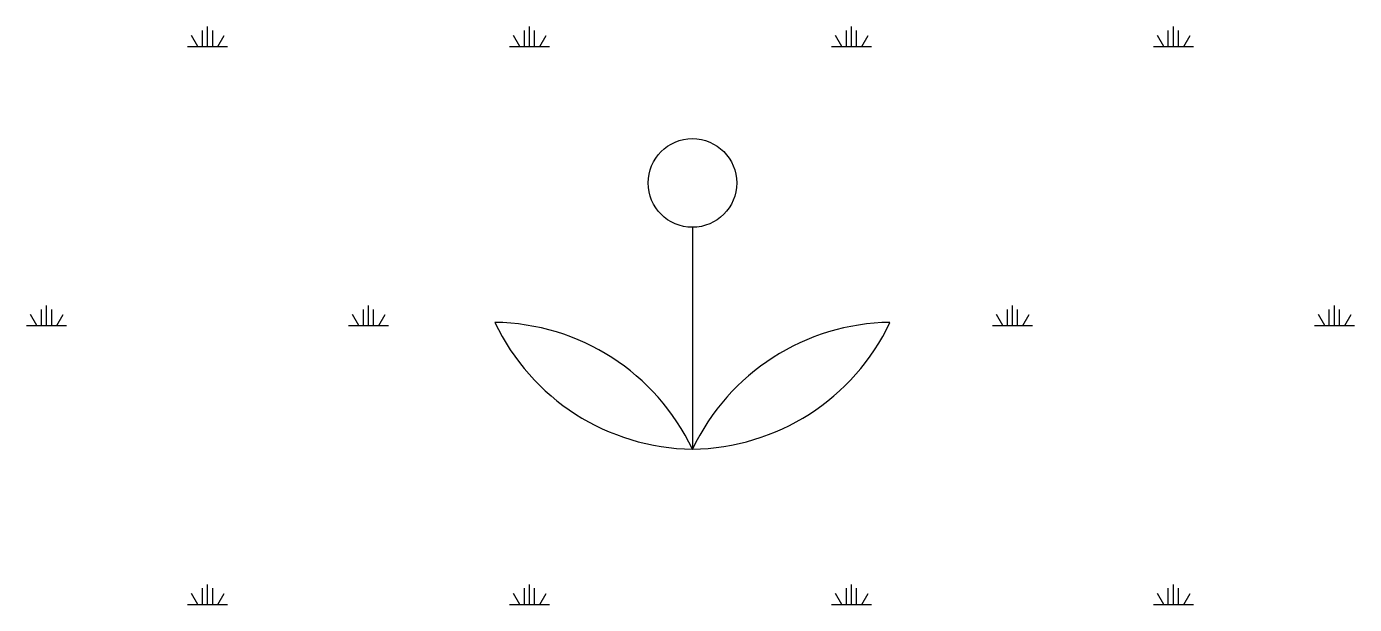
# Model space of a CAD drawing. Header units: metres. Extents: x 13.8 to 34.4, y 13 to 22.
import ezdxf

# ---------------------------------------------------------------- set-up
doc = ezdxf.new("R2010")
doc.units = ezdxf.units.M

# ---------------------------------------------------------------- blocks, each defined once
blk = doc.blocks.new('花卉')
blk.add_line((0, 8.61), (0, 0))
blk.add_circle((0, 10.33), 1.72)
for centre, start, end in [((0.11, 8.61), 205.39, 269.24), ((-7.78, -3.69), 25.39, 89.24), ((7.78, -3.69), 90.76, 154.61), ((-0.11, 8.61), 270.76, 334.61)]:
    blk.add_arc(centre, 8.61, start, end)

msp = doc.modelspace()

# ---------------------------------------------------------------- linework, layer by layer
for p, q in [((16.53, 21.65), (16.53, 21.9)), ((16.61, 21.65), (16.61, 21.96)), ((16.69, 21.65), (16.69, 21.9)), ((21.53, 21.65), (21.53, 21.9)), ((21.61, 21.65), (21.61, 21.96)), ((21.69, 21.65), (21.69, 21.9)), ((26.53, 21.65), (26.53, 21.9)), ((26.61, 21.65), (26.61, 21.96)), ((26.69, 21.65), (26.69, 21.9)), ((31.53, 21.65), (31.53, 21.9)), ((31.61, 21.65), (31.61, 21.96)), ((31.69, 21.65), (31.69, 21.9)), ((16.46, 21.65), (16.36, 21.82)), ((16.77, 21.65), (16.87, 21.82)), ((21.46, 21.65), (21.36, 21.82)), ((21.77, 21.65), (21.87, 21.82)), ((26.46, 21.65), (26.36, 21.82)), ((26.77, 21.65), (26.87, 21.82)), ((31.46, 21.65), (31.36, 21.82)), ((31.77, 21.65), (31.87, 21.82)), ((16.3, 21.65), (16.92, 21.65)), ((21.3, 21.65), (21.92, 21.65)), ((26.3, 21.65), (26.92, 21.65)), ((31.3, 21.65), (31.92, 21.65)), ((14.03, 17.32), (14.03, 17.57)), ((14.11, 17.32), (14.11, 17.63)), ((14.19, 17.32), (14.19, 17.57)), ((19.03, 17.32), (19.03, 17.57)), ((19.11, 17.32), (19.11, 17.63)), ((19.19, 17.32), (19.19, 17.57)), ((29.03, 17.32), (29.03, 17.57)), ((29.11, 17.32), (29.11, 17.63)), ((29.19, 17.32), (29.19, 17.57)), ((34.03, 17.32), (34.03, 17.57)), ((34.11, 17.32), (34.11, 17.63)), ((34.19, 17.32), (34.19, 17.57)), ((13.96, 17.32), (13.86, 17.49)), ((14.27, 17.32), (14.37, 17.49)), ((18.96, 17.32), (18.86, 17.49)), ((19.27, 17.32), (19.37, 17.49)), ((28.96, 17.32), (28.86, 17.49)), ((29.27, 17.32), (29.37, 17.49)), ((33.96, 17.32), (33.86, 17.49)), ((34.27, 17.32), (34.37, 17.49)), ((13.8, 17.32), (14.42, 17.32)), ((18.8, 17.32), (19.42, 17.32)), ((28.8, 17.32), (29.42, 17.32)), ((33.8, 17.32), (34.42, 17.32)), ((16.53, 12.99), (16.53, 13.24)), ((16.61, 12.99), (16.61, 13.3)), ((16.69, 12.99), (16.69, 13.24)), ((21.53, 12.99), (21.53, 13.24)), ((21.61, 12.99), (21.61, 13.3)), ((21.69, 12.99), (21.69, 13.24)), ((26.53, 12.99), (26.53, 13.24)), ((26.61, 12.99), (26.61, 13.3)), ((26.69, 12.99), (26.69, 13.24)), ((31.53, 12.99), (31.53, 13.24)), ((31.61, 12.99), (31.61, 13.3)), ((31.69, 12.99), (31.69, 13.24)), ((16.46, 12.99), (16.36, 13.16)), ((16.77, 12.99), (16.87, 13.16)), ((21.46, 12.99), (21.36, 13.16)), ((21.77, 12.99), (21.87, 13.16)), ((26.46, 12.99), (26.36, 13.16)), ((26.77, 12.99), (26.87, 13.16)), ((31.46, 12.99), (31.36, 13.16)), ((31.77, 12.99), (31.87, 13.16)), ((16.3, 12.99), (16.92, 12.99)), ((21.3, 12.99), (21.92, 12.99)), ((26.3, 12.99), (26.92, 12.99)), ((31.3, 12.99), (31.92, 12.99))]:
    msp.add_line(p, q)

# ---------------------------------------------------------------- block references
at = {"xscale": 0.4, "yscale": 0.4, "zscale": 0.4}
msp.add_blockref('花卉', (24.14, 15.4), dxfattribs=at)

doc.saveas('drawing.dxf')
